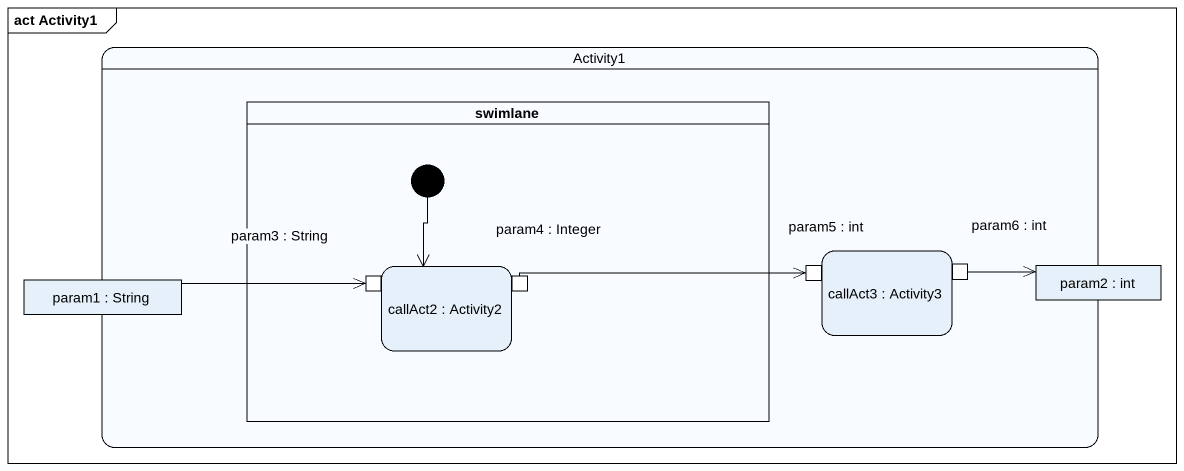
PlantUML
@startuml
mainframe act Activity1
hide empty description
state Activity1 {
  state swimlane <<partition>> {
    state "callAct2 : Activity2" as callAct2 {
      state "param3 : String" as param3_String <<inputPin>>
      state "param4 : Integer" as param4_Integer <<outputPin>>
    }
    [*] --> callAct2
  }
  state "param1 : String" as param1 <<object>>
  state "callAct3 : Activity3" as callAct3 {
    state "param5 : int" as param5_int <<inputPin>>
    state "param6 : int" as param6_int <<outputPin>>
  }
  state "param2 : int" as param2 <<object>>
}
param1 -right-> param3_String
param4_Integer -right-> param5_int
param6_int -right-> param2
@enduml
